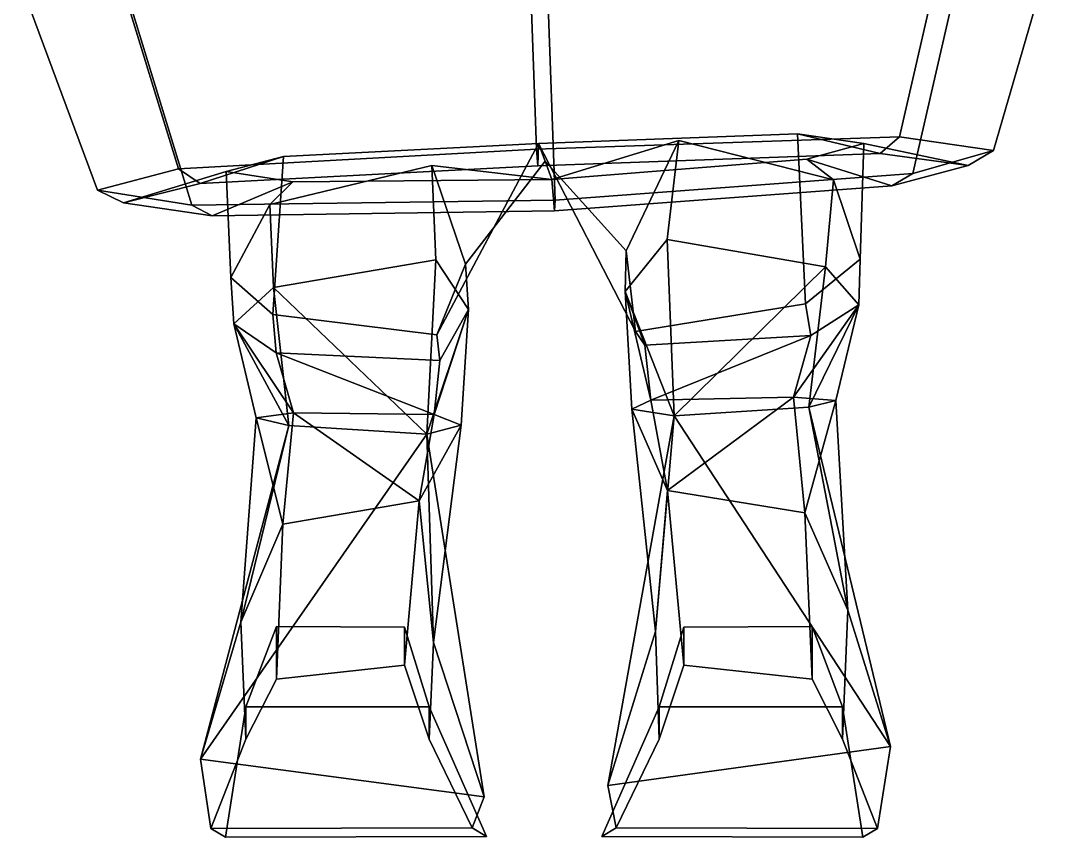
# Model space of a CAD drawing. Extents: x -168 to 178, y -153 to 429.
# Drawn here: x -136.5 to 129.5, y -153 to 56.9 of the extents above; entities that cross this region are included whole.
import ezdxf

# ---------------------------------------------------------------- set-up
doc = ezdxf.new("R2010")
doc.units = 0

msp = doc.modelspace()

# ---------------------------------------------------------------- linework, layer by layer
for points in [[(-3.86511, 23.895782, 114.84082), (89.480377, 27.06752, 82.982185), (102.008949, 81.607941, 86.035561), (-5.809206, 78.762115, 117.608246)], [(102.008949, 81.607941, 86.035561), (89.480377, 27.06752, 82.982185), (113.642281, 23.56073, -0.093257), (129.547806, 78.25, 3.038346)], [(-3.86511, 23.895782, 114.84082), (-5.809206, 78.762115, 117.608246), (-112.280968, 72.163696, 81.071419), (-95.932396, 18.89595, 78.687004)], [(113.642281, 23.56073, -0.093257), (92.924736, 17.669418, -91.646317), (105.4533, 72.209854, -88.592941), (129.547806, 78.25, 3.038346)], [(-112.280968, 72.163696, 81.071419), (-136.52211, 66.523682, -3.125304), (-116.796577, 13.404755, -5.431494), (-95.932396, 18.89595, 78.687004)], [(92.924736, 17.669418, -91.646317), (0.922543, 10.832443, -127.892807), (-1.024055, 65.704803, -125.125893), (105.4533, 72.209854, -88.592941)], [(-116.796577, 13.404755, -5.431494), (-136.52211, 66.523682, -3.125304), (-108.836617, 62.765594, -93.557083), (-92.488037, 9.497849, -95.941498)], [(-92.488037, 9.497849, -95.941498), (-108.836617, 62.765594, -93.557083), (-1.024055, 65.704803, -125.125893), (0.922543, 10.832443, -127.892807)], [(-3.86511, 23.895782, 114.84082), (-3.494693, 19.6436, 102.326187), (84.472458, 22.823853, 74.263901), (89.480377, 27.06752, 82.982185)], [(-3.494693, 19.6436, 102.326187), (-3.322085, 25.406265, 81.525963), (63.234951, 27.893707, 58.654842), (84.472458, 22.823853, 74.263901)], [(-3.322085, 25.406265, 81.525963), (21.568159, -22.975327, 43.474194), (65.268196, -15.870316, 27.689861), (63.234951, 27.893707, 58.654842)], [(63.234951, 27.893707, 58.654842), (65.268196, -15.870316, 27.689861), (79.333115, -4.34671, -7.455621), (80.275902, 25.378815, -0.697893)], [(84.472458, 22.823853, 74.263901), (63.234951, 27.893707, 58.654842), (80.275902, 25.378815, -0.697893), (107.143379, 19.711594, -0.426148)], [(89.480377, 27.06752, 82.982185), (84.472458, 22.823853, 74.263901), (107.143379, 19.711594, -0.426148), (113.642281, 23.56073, -0.093257)], [(-3.494693, 19.6436, 102.326187), (-90.340401, 15.119446, 70.214272), (-68.977768, 22.066772, 55.592068), (-3.322085, 25.406265, 81.525963)], [(-3.322085, 25.406265, 81.525963), (-68.977768, 22.066772, 55.592068), (-71.662086, -18.562119, 25.355604), (-29.543468, -23.788162, 45.54686)], [(-1.654569, 20.856369, -3.016981), (-3.322085, 25.406265, 81.525963), (-29.543468, -23.788162, 45.54686), (-22.099791, -5.642761, -10.69009)], [(19.182774, -2.195023, -12.215941), (21.568159, -22.975327, 43.474194), (-3.322085, 25.406265, 81.525963), (-1.654569, 20.856369, -3.016981)], [(19.182774, -2.195023, -12.215941), (-1.654569, 20.856369, -3.016981), (0.079771, 16.12413, -90.947853), (32.689022, 26.159637, -65.604378)], [(65.643509, 21.321838, -63.458679), (72.496758, 16.067413, -43.211212), (32.689022, 26.159637, -65.604378), (0.079771, 16.12413, -90.947853)], [(18.947046, -12.723373, -21.691635), (19.182774, -2.195023, -12.215941), (32.689022, 26.159637, -65.604378), (29.710962, 0.696259, -43.938328)], [(70.424843, -6.382675, -32.174313), (29.710962, 0.696259, -43.938328), (32.689022, 26.159637, -65.604378), (72.496758, 16.067413, -43.211212)], [(80.275902, 25.378815, -0.697893), (79.333115, -4.34671, -7.455621), (72.496758, 16.067413, -43.211212), (65.643509, 21.321838, -63.458679)], [(107.143379, 19.711594, -0.426148), (80.275902, 25.378815, -0.697893), (65.643509, 21.321838, -63.458679), (87.520561, 14.506958, -80.274597)], [(-90.340401, 15.119446, 70.214272), (-110.045601, 10.139572, -5.457445), (-83.662895, 18.153656, -4.495622), (-68.977768, 22.066772, 55.592068)], [(-3.86511, 23.895782, 114.84082), (-95.932396, 18.89595, 78.687004), (-90.340401, 15.119446, 70.214272), (-3.494693, 19.6436, 102.326187)], [(-68.977768, 22.066772, 55.592068), (-83.662895, 18.153656, -4.495622), (-82.459435, -9.084595, -11.540383), (-71.662086, -18.562119, 25.355604)], [(87.520561, 14.506958, -80.274597), (65.643509, 21.321838, -63.458679), (0.079771, 16.12413, -90.947853), (0.742169, 8.083115, -112.482323)], [(113.642281, 23.56073, -0.093257), (107.143379, 19.711594, -0.426148), (87.520561, 14.506958, -80.274597), (92.924736, 17.669418, -91.646317)], [(-95.932396, 18.89595, 78.687004), (-116.796577, 13.404755, -5.431494), (-110.045601, 10.139572, -5.457445), (-90.340401, 15.119446, 70.214272)], [(-66.569214, 15.494919, -66.521454), (0.079771, 16.12413, -90.947853), (-30.79743, 19.727371, -66.458946), (-72.477158, 9.722961, -47.448166)], [(-71.502449, -11.643616, -35.884899), (-72.477158, 9.722961, -47.448166), (-30.79743, 19.727371, -66.458946), (-29.797981, -4.536713, -43.480907)], [(0.079771, 16.12413, -90.947853), (-1.654569, 20.856369, -3.016981), (-22.099791, -5.642761, -10.69009), (-30.79743, 19.727371, -66.458946)], [(-21.36482, -17.289795, -19.881388), (-29.797981, -4.536713, -43.480907), (-30.79743, 19.727371, -66.458946), (-22.099791, -5.642761, -10.69009)], [(-110.045601, 10.139572, -5.457445), (-87.292297, 6.802551, -84.324226), (-66.569214, 15.494919, -66.521454), (-83.662895, 18.153656, -4.495622)], [(-87.292297, 6.802551, -84.324226), (0.742169, 8.083115, -112.482323), (0.079771, 16.12413, -90.947853), (-66.569214, 15.494919, -66.521454)], [(-83.662895, 18.153656, -4.495622), (-66.569214, 15.494919, -66.521454), (-72.477158, 9.722961, -47.448166), (-82.459435, -9.084595, -11.540383)], [(92.924736, 17.669418, -91.646317), (87.520561, 14.506958, -80.274597), (0.742169, 8.083115, -112.482323), (0.922543, 10.832443, -127.892807)], [(79.038361, -16.078339, -16.090956), (70.424843, -6.382675, -32.174313), (72.496758, 16.067413, -43.211212), (79.333115, -4.34671, -7.455621)], [(-116.796577, 13.404755, -5.431494), (-92.488037, 9.497849, -95.941498), (-87.292297, 6.802551, -84.324226), (-110.045601, 10.139572, -5.457445)], [(-92.488037, 9.497849, -95.941498), (0.922543, 10.832443, -127.892807), (0.742169, 8.083115, -112.482323), (-87.292297, 6.802551, -84.324226)], [(-81.715538, -20.991791, -20.548819), (-82.459435, -9.084595, -11.540383), (-72.477158, 9.722961, -47.448166), (-71.502449, -11.643616, -35.884899)], [(31.532845, -44.657585, -41.127449), (18.947046, -12.723373, -21.691635), (29.710962, 0.696259, -43.938328)], [(31.532845, -44.657585, -41.127449), (29.710962, 0.696259, -43.938328), (70.424843, -6.382675, -32.174313)], [(24.002188, -26.446922, 1.068836), (21.568159, -22.975327, 43.474194), (19.182774, -2.195023, -12.215941), (18.947046, -12.723373, -21.691635)], [(-32.110317, -49.3629, -39.897667), (-71.502449, -11.643616, -35.884899), (-29.797981, -4.536713, -43.480907)], [(-32.110317, -49.3629, -39.897667), (-29.797981, -4.536713, -43.480907), (-21.36482, -17.289795, -19.881388)], [(66.714142, -24.025742, -2.91966), (79.038361, -16.078339, -16.090956), (79.333115, -4.34671, -7.455621), (65.268196, -15.870316, 27.689861)], [(-28.720789, -30.463135, 2.572324), (-21.36482, -17.289795, -19.881388), (-22.099791, -5.642761, -10.69009), (-29.543468, -23.788162, 45.54686)], [(66.14209, -42.447479, -30.498121), (31.532845, -44.657585, -41.127449), (70.424843, -6.382675, -32.174313)], [(66.14209, -42.447479, -30.498121), (70.424843, -6.382675, -32.174313), (79.038361, -16.078339, -16.090956)], [(-70.802277, -28.495781, -5.950297), (-71.662086, -18.562119, 25.355604), (-82.459435, -9.084595, -11.540383), (-81.715538, -20.991791, -20.548819)], [(-67.581779, -47.182167, -32.990868), (-81.715538, -20.991791, -20.548819), (-71.502449, -11.643616, -35.884899)], [(-67.581779, -47.182167, -32.990868), (-71.502449, -11.643616, -35.884899), (-32.110317, -49.3629, -39.897667)], [(25.515589, -40.648415, 0.381374), (24.002188, -26.446922, 1.068836), (18.947046, -12.723373, -21.691635)], [(25.515589, -40.648415, 0.381374), (18.947046, -12.723373, -21.691635), (20.618017, -42.942459, -20.675322)], [(20.618017, -42.942459, -20.675322), (18.947046, -12.723373, -21.691635), (31.532845, -44.657585, -41.127449)], [(24.002188, -26.446922, 1.068836), (66.714142, -24.025742, -2.91966), (65.268196, -15.870316, 27.689861), (21.568159, -22.975327, 43.474194)], [(-28.720789, -30.463135, 2.572324), (-29.543468, -23.788162, 45.54686), (-71.662086, -18.562119, 25.355604), (-70.802277, -28.495781, -5.950297)], [(-23.271406, -47.0625, -18.397778), (-32.110317, -49.3629, -39.897667), (-21.36482, -17.289795, -19.881388)], [(-30.219463, -44.2995, 2.028463), (-23.271406, -47.0625, -18.397778), (-21.36482, -17.289795, -19.881388)], [(-30.219463, -44.2995, 2.028463), (-21.36482, -17.289795, -19.881388), (-28.720789, -30.463135, 2.572324)], [(62.230877, -39.841522, -3.517386), (79.038361, -16.078339, -16.090956), (66.714142, -24.025742, -2.91966)], [(62.230877, -39.841522, -3.517386), (73.124809, -40.721443, -15.720494), (79.038361, -16.078339, -16.090956)], [(73.124809, -40.721443, -15.720494), (66.14209, -42.447479, -30.498121), (79.038361, -16.078339, -16.090956)], [(-66.352722, -43.890961, -5.738882), (-70.802277, -28.495781, -5.950297), (-81.715538, -20.991791, -20.548819)], [(-66.352722, -43.890961, -5.738882), (-81.715538, -20.991791, -20.548819), (-75.984459, -45.156372, -19.031279)], [(-75.984459, -45.156372, -19.031279), (-81.715538, -20.991791, -20.548819), (-67.581779, -47.182167, -32.990868)], [(25.515589, -40.648415, 0.381374), (66.714142, -24.025742, -2.91966), (24.002188, -26.446922, 1.068836)], [(25.515589, -40.648415, 0.381374), (62.230877, -39.841522, -3.517386), (66.714142, -24.025742, -2.91966)], [(-30.219463, -44.2995, 2.028463), (-28.720789, -30.463135, 2.572324), (-70.802277, -28.495781, -5.950297)], [(-30.219463, -44.2995, 2.028463), (-70.802277, -28.495781, -5.950297), (-66.352722, -43.890961, -5.738882)], [(29.796711, -63.823761, 1.633472), (62.230877, -39.841522, -3.517386), (25.515589, -40.648415, 0.381374)], [(65.132103, -69.572502, -2.211907), (62.230877, -39.841522, -3.517386), (29.796711, -63.823761, 1.633472)], [(65.132103, -69.572502, -2.211907), (73.124809, -40.721443, -15.720494), (62.230877, -39.841522, -3.517386)], [(29.796711, -63.823761, 1.633472), (25.515589, -40.648415, 0.381374), (20.618017, -42.942459, -20.675322)], [(87.17041, -129.708038, -21.258995), (31.532845, -44.657585, -41.127449), (66.14209, -42.447479, -30.498121)], [(76.208115, -94.617393, -8.639179), (73.124809, -40.721443, -15.720494), (65.132103, -69.572502, -2.211907)], [(76.208115, -94.617393, -8.639179), (66.14209, -42.447479, -30.498121), (73.124809, -40.721443, -15.720494)], [(87.17041, -129.708038, -21.258995), (66.14209, -42.447479, -30.498121), (76.208115, -94.617393, -8.639179)], [(-79.926025, -97.675674, -10.740832), (-69.072571, -72.541542, -3.799667), (-75.984459, -45.156372, -19.031279)], [(-79.926025, -97.675674, -10.740832), (-75.984459, -45.156372, -19.031279), (-67.581779, -47.182167, -32.990868)], [(-69.072571, -72.541542, -3.799667), (-66.352722, -43.890961, -5.738882), (-75.984459, -45.156372, -19.031279)], [(-69.072571, -72.541542, -3.799667), (-34.043396, -66.528999, 2.907999), (-66.352722, -43.890961, -5.738882)], [(-34.043396, -66.528999, 2.907999), (-30.219463, -44.2995, 2.028463), (-66.352722, -43.890961, -5.738882)], [(-34.043396, -66.528999, 2.907999), (-23.271406, -47.0625, -18.397778), (-30.219463, -44.2995, 2.028463)], [(14.49719, -139.700592, -27.982763), (26.759741, -100.134018, -12.378112), (31.532845, -44.657585, -41.127449)], [(14.49719, -139.700592, -27.982763), (31.532845, -44.657585, -41.127449), (87.17041, -129.708038, -21.258995)], [(26.759741, -100.134018, -12.378112), (29.796711, -63.823761, 1.633472), (20.618017, -42.942459, -20.675322)], [(26.759741, -100.134018, -12.378112), (20.618017, -42.942459, -20.675322), (31.532845, -44.657585, -41.127449)], [(-90.291718, -132.936707, -23.686567), (-79.926025, -97.675674, -10.740832), (-67.581779, -47.182167, -32.990868)], [(-90.291718, -132.936707, -23.686567), (-67.581779, -47.182167, -32.990868), (-32.110317, -49.3629, -39.897667)], [(-30.339191, -102.948875, -10.230936), (-23.271406, -47.0625, -18.397778), (-34.043396, -66.528999, 2.907999)], [(-30.339191, -102.948875, -10.230936), (-32.110317, -49.3629, -39.897667), (-23.271406, -47.0625, -18.397778)], [(-17.339361, -142.588196, -24.132225), (-90.291718, -132.936707, -23.686567), (-32.110317, -49.3629, -39.897667)], [(-17.339361, -142.588196, -24.132225), (-32.110317, -49.3629, -39.897667), (-30.339191, -102.948875, -10.230936)], [(26.759741, -100.134018, -12.378112), (27.673773, -127.827744, 43.725594), (33.987896, -108.736435, 35.947453), (29.796711, -63.823761, 1.633472)], [(29.796711, -63.823761, 1.633472), (33.987896, -108.736435, 35.947453), (66.977409, -112.334427, 35.947453), (65.132103, -69.572502, -2.211907)], [(-34.043396, -66.528999, 2.907999), (-69.072571, -72.541542, -3.799667), (-70.777412, -112.334427, 35.947453), (-37.787899, -108.736435, 35.947453)], [(-30.339191, -102.948875, -10.230936), (-34.043396, -66.528999, 2.907999), (-37.787899, -108.736435, 35.947453), (-31.473774, -127.827744, 43.725594)], [(76.208115, -94.617393, -8.639179), (65.132103, -69.572502, -2.211907), (66.977409, -112.334427, 35.947453), (74.813721, -127.827744, 43.725594)], [(-79.926025, -97.675674, -10.740832), (-78.613716, -127.827744, 43.725594), (-70.777412, -112.334427, 35.947453), (-69.072571, -72.541542, -3.799667)], [(87.17041, -129.708038, -21.258995), (76.208115, -94.617393, -8.639179), (74.813721, -127.827744, 43.725594), (83.794151, -150.723206, 36.317848)], [(-90.291718, -132.936707, -23.686567), (-87.594154, -150.723206, 36.317848), (-78.613716, -127.827744, 43.725594), (-79.926025, -97.675674, -10.740832)], [(-31.473774, -119.444244, 102.617195), (-37.787899, -98.998032, 87.801697), (-70.777412, -98.812729, 87.801697), (-78.613716, -119.444244, 102.617195)], [(-78.613716, -119.444244, 102.617195), (-70.777412, -98.812729, 87.801697), (-70.777412, -112.334427, 35.947453), (-78.613716, -127.827744, 43.725594)], [(-37.787899, -98.998032, 87.801697), (-37.787899, -108.736435, 35.947453), (-70.777412, -112.334427, 35.947453), (-70.777412, -98.812729, 87.801697)], [(-31.473774, -119.444244, 102.617195), (-31.473774, -127.827744, 43.725594), (-37.787899, -108.736435, 35.947453), (-37.787899, -98.998032, 87.801697)], [(14.49719, -139.700592, -27.982763), (16.610764, -150.61731, 32.613968), (27.673773, -127.827744, 43.725594), (26.759741, -100.134018, -12.378112)], [(27.673773, -119.444244, 102.617195), (74.813721, -119.444244, 102.617195), (66.977409, -98.812729, 87.801697), (33.987896, -98.998032, 87.801697)], [(27.673773, -119.444244, 102.617195), (33.987896, -98.998032, 87.801697), (33.987896, -108.736435, 35.947453), (27.673773, -127.827744, 43.725594)], [(33.987896, -98.998032, 87.801697), (66.977409, -98.812729, 87.801697), (66.977409, -112.334427, 35.947453), (33.987896, -108.736435, 35.947453)], [(74.813721, -119.444244, 102.617195), (74.813721, -127.827744, 43.725594), (66.977409, -112.334427, 35.947453), (66.977409, -98.812729, 87.801697)], [(-17.339361, -142.588196, -24.132225), (-30.339191, -102.948875, -10.230936), (-31.473774, -127.827744, 43.725594), (-20.410763, -150.61731, 32.613968)], [(-83.890282, -153.02951, 102.617195), (-78.613716, -119.444244, 102.617195), (-78.613716, -127.827744, 43.725594), (-87.594154, -150.723206, 36.317848)], [(-16.70689, -152.844193, 102.617195), (-31.473774, -119.444244, 102.617195), (-78.613716, -119.444244, 102.617195), (-83.890282, -153.02951, 102.617195)], [(-16.70689, -152.844193, 102.617195), (-20.410763, -150.61731, 32.613968), (-31.473774, -127.827744, 43.725594), (-31.473774, -119.444244, 102.617195)], [(12.906889, -152.844193, 102.617195), (80.090286, -153.02951, 102.617195), (74.813721, -119.444244, 102.617195), (27.673773, -119.444244, 102.617195)], [(12.906889, -152.844193, 102.617195), (27.673773, -119.444244, 102.617195), (27.673773, -127.827744, 43.725594), (16.610764, -150.61731, 32.613968)], [(80.090286, -153.02951, 102.617195), (83.794151, -150.723206, 36.317848), (74.813721, -127.827744, 43.725594), (74.813721, -119.444244, 102.617195)], [(87.17041, -129.708038, -21.258995), (83.794151, -150.723206, 36.317848), (16.610764, -150.61731, 32.613968), (14.49719, -139.700592, -27.982763)], [(-90.291718, -132.936707, -23.686567), (-17.339361, -142.588196, -24.132225), (-20.410763, -150.61731, 32.613968), (-87.594154, -150.723206, 36.317848)], [(-83.890282, -153.02951, 102.617195), (-87.594154, -150.723206, 36.317848), (-20.410763, -150.61731, 32.613968), (-16.70689, -152.844193, 102.617195)], [(80.090286, -153.02951, 102.617195), (12.906889, -152.844193, 102.617195), (16.610764, -150.61731, 32.613968), (83.794151, -150.723206, 36.317848)]]:
    msp.add_3dface(points)

doc.saveas('drawing.dxf')
